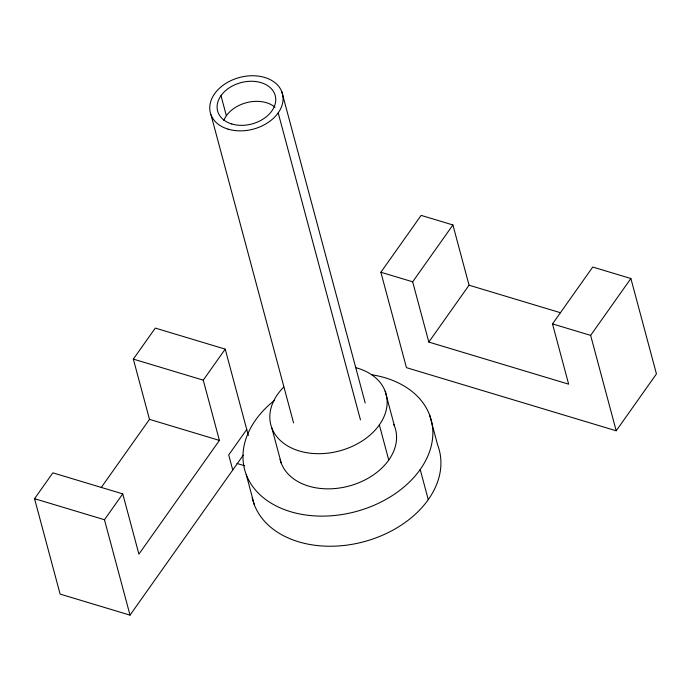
<?xml version="1.0" encoding="UTF-8"?>
<svg xmlns="http://www.w3.org/2000/svg" width="691" height="691" viewBox="0 0 691 691"><rect width="100%" height="100%" fill="white"/><g stroke="black" fill="none" stroke-linecap="round" stroke-linejoin="round"><path stroke-width="1.04" d="M243.318 455.075L130.029 615.137L60.117 594.096L34.55 498.695L52.844 472.843L122.765 493.884L138.908 554.139L219.401 440.409L203.258 380.154L225.214 349.128L155.294 328.087L133.337 359.104L149.489 419.359L101.188 487.604M130.029 615.137L104.471 519.736L122.765 493.884M246.739 429.474L228.712 454.946L232.746 470.01M380.879 272.254L421.13 215.385L452.907 224.955L469.059 285.21L428.809 342.071L568.65 384.161L552.498 323.906L592.748 267.037L630.883 278.516L656.45 373.917L616.199 430.787L406.446 367.655L380.879 272.254L412.665 281.816L428.809 342.071M412.665 281.816L452.907 224.955M616.199 430.787L590.641 335.385L630.883 278.516M469.059 285.21L560.565 312.747M552.498 323.906L590.641 335.385M133.337 359.104L203.258 380.154M149.489 419.359L219.401 440.409M236.97 463.462L244.787 465.82M34.55 498.695L104.471 519.736M429.586 414.937L437.662 445.064A96.533 69.204 -15 0 1 365.703 541.226A96.533 69.204 -15 0 1 252.172 497.555M420.197 469.517L428.273 499.645M385.146 391.184L394.561 426.33M379.342 424.905L388.757 460.059M281.824 91.791L365.211 403M278.197 112.866L360.469 419.912M220.99 95.652L226.372 115.734M211.005 114.818L293.563 422.901M271.839 428.023L281.254 463.177M225.214 349.128L248.354 435.494M246.229 474.57L254.297 504.698M355.856 367.707A59.651 42.764 -15 0 1 378.262 426.373A59.651 42.764 -15 0 1 293.882 449.055A59.651 42.764 -15 0 1 283.759 387.09M223.806 120.398A29.825 21.386 -15 0 1 246.661 102.631A29.825 21.386 -15 0 1 275.053 107.217M393.775 424.455A59.651 42.764 -15 0 1 351.814 485.246A59.651 42.764 -15 0 1 280.062 459.29M372.017 374.807A96.533 69.204 -15 0 1 420.059 469.716A96.533 69.204 -15 0 1 277.981 506.857A96.533 69.204 -15 0 1 274.586 400.279M228.125 129.157A37.279 26.724 -15 0 0 283.085 98.666A37.279 26.724 -15 0 0 228.039 82.099A37.279 26.724 -15 0 0 228.125 129.157M231.779 123.983A29.825 21.386 -15 0 0 275.752 99.59A29.825 21.386 -15 0 0 231.718 86.34A29.825 21.386 -15 0 0 231.779 123.983"/></g></svg>
